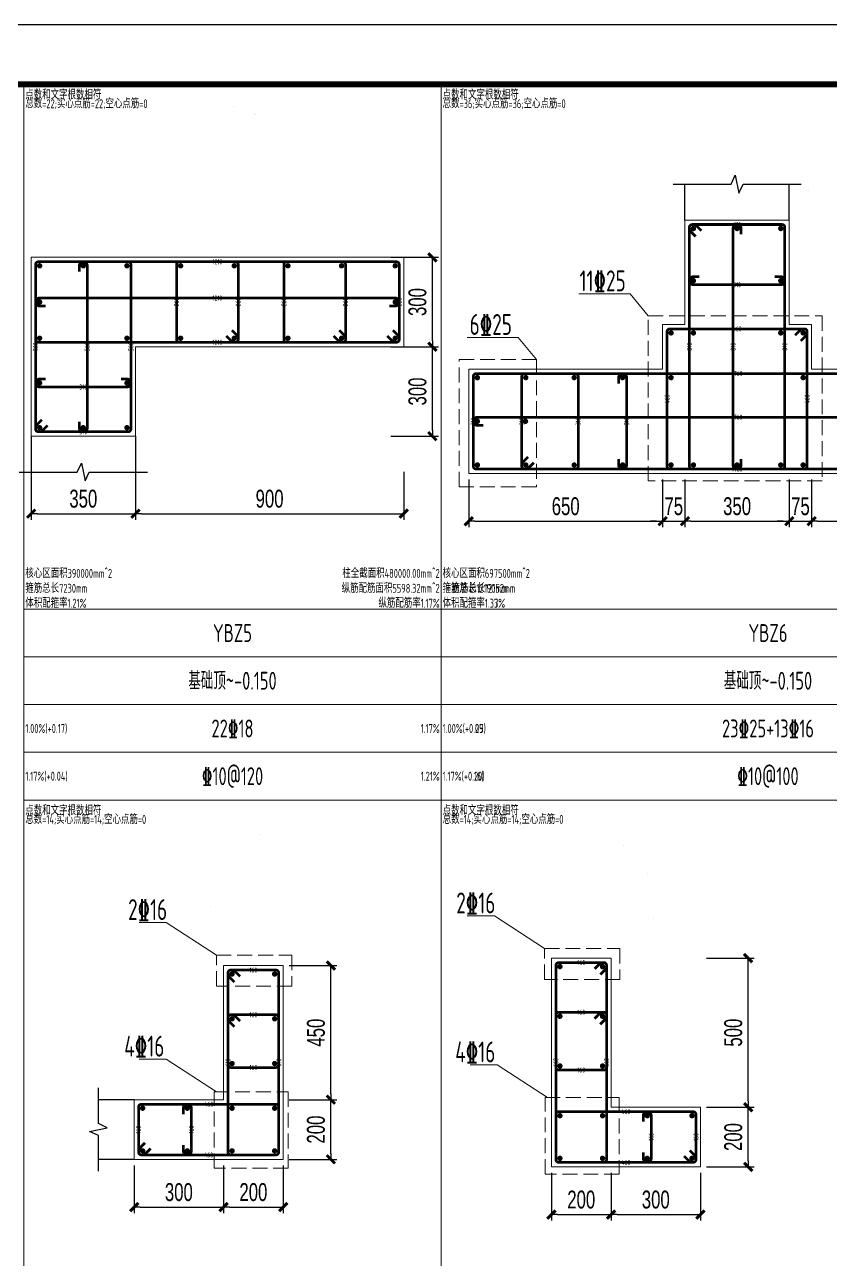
# Model space of a CAD drawing. Extents: x -129922 to 1190196, y -520662 to 139923.
# Drawn here: x 423961 to 437475, y -50997 to -30297 of the extents above; entities that cross this region are included whole.
import ezdxf
from ezdxf.enums import TextEntityAlignment as Align

# ---------------------------------------------------------------- set-up
doc = ezdxf.new("R2010")
doc.units = 0
doc.header["$LTSCALE"] = 1000
doc.header["$MEASUREMENT"] = 0
doc.linetypes.add('DASH', pattern=[0.35, 0.25, -0.1])
for name, color, linetype, lineweight in [('S-墙柱-编号', 4, 'Continuous', 20), ('S-大样-REIN', 1, 'Continuous', 20), ('S-大样-实线', 2, 'Continuous', 20), ('S-板-楼板负筋', 1, 'Continuous', 20), ('S-通用-TAB', 7, 'Continuous', 20)]:
    doc.layers.add(name, color=color, linetype=linetype, lineweight=lineweight)
for name, color, linetype in [('S-大样-实线-pdx', 7, 'Continuous'), ('Y-云图图框', 7, 'Continuous'), ('z-计算配筋', 7, 'Continuous'), ('z-详图标注', 3, 'Continuous')]:
    doc.layers.add(name, color=color, linetype=linetype)
doc.layers.add('箍筋长度', color=3, linetype='Continuous', plot=False)
doc.layers.add('配箍校核', color=34, linetype='Continuous', plot=False)
doc.styles.add('_YT_Name', font='', dxfattribs={"width": 0.8})
doc.styles.add('_YT_Sign_Text', font='ros.shx', dxfattribs={"width": 0.8, "bigfont": 'hztxt.shx'})
doc.styles.add('BW_Dim', font='Bweng.shx', dxfattribs={"width": 0.7, "bigfont": 'hztxt.shx'})
doc.styles.add('BW_Rein', font='tssdeng.shx', dxfattribs={"width": 0.7, "bigfont": 'hztxt.shx'})
doc.styles.get("Standard").update_dxf_attribs({"font": 'gbenor.shx', "bigfont": 'gbcbig.shx'})
doc.styles.add('TSSD_Rein', font='tssdeng.shx', dxfattribs={"width": 0.7, "bigfont": 'hztxt.shx'})
doc.styles.get('_YT_Name').set_extended_font_data('SimHei')
doc.dimstyles.new('Cyz_20_100', dxfattribs={"dimtxt": 300, "dimasz": 100, "dimexe": 100, "dimexo": 100, "dimgap": 100, "dimtad": 1, "dimdec": 0, "dimlfac": 0.2, "dimzin": 0, "dimdsep": 46, "dimtxsty": 'BW_Dim', "dimblk": '_bwk', "dimcen": 0, "dimclrt": 7, "dimadec": 0, "dimazin": 0, "dimtfac": 1, "dimtdec": 0, "dimtix": 1, "dimtmove": 2, "dimatfit": 0, "dimfxl": 0, "dimtolj": 1, "dimtzin": 0, "dimarcsym": 0})

# ---------------------------------------------------------------- blocks, each defined once
blk = doc.blocks.new('_bwk')
blk.add_line((-1, 0), (0, 0))
at = {"const_width": 0.5}
blk.add_lwpolyline([(-0.7, -0.7), (0.7, 0.7)], dxfattribs=at)
blk = doc.blocks.new('*D739')
at = {"layer": 'Defpoints', "color": 0, "transparency": 16777216}
for p in [(430000, -35697), (430800, -35697), (430000, -37197)]:
    blk.add_point(p, dxfattribs=at)
at = {"layer": 'z-详图标注', "color": 0, "lineweight": -2, "transparency": 16777216}
for p, q in [((430100, -35697), (430900, -35697)), ((430800, -37097), (430800, -35797)), ((430100, -37197), (430900, -37197))]:
    blk.add_line(p, q, dxfattribs=at)
at = {"layer": 'z-详图标注', "color": 0, "lineweight": -2, "transparency": 16777216, "xscale": 100, "yscale": 100, "zscale": 100}
for p, rotation in [((430800, -35697), 90), ((430800, -37197), 270)]:
    blk.add_blockref('_bwk', p, dxfattribs=dict(at, rotation=rotation))
at = {"layer": 'z-详图标注', "color": 7, "transparency": 16777216, "insert": (430550, -36447), "char_height": 300, "attachment_point": 5, "rotation": 90, "style": 'BW_Dim'}
blk.add_mtext('\\A1;300', dxfattribs=at)
blk = doc.blocks.new('*D740')
at = {"layer": 'Defpoints', "color": 0, "transparency": 16777216}
for p in [(430000, -34197), (430800, -34197), (430000, -35697)]:
    blk.add_point(p, dxfattribs=at)
at = {"layer": 'z-详图标注', "color": 0, "lineweight": -2, "transparency": 16777216}
for p, q in [((430100, -34197), (430900, -34197)), ((430800, -35597), (430800, -34297)), ((430100, -35697), (430900, -35697))]:
    blk.add_line(p, q, dxfattribs=at)
at = {"layer": 'z-详图标注', "color": 0, "lineweight": -2, "transparency": 16777216, "xscale": 100, "yscale": 100, "zscale": 100}
for p, rotation in [((430800, -34197), 90), ((430800, -35697), 270)]:
    blk.add_blockref('_bwk', p, dxfattribs=dict(at, rotation=rotation))
at = {"layer": 'z-详图标注', "color": 7, "transparency": 16777216, "insert": (430550, -34947), "char_height": 300, "attachment_point": 5, "rotation": 90, "style": 'BW_Dim'}
blk.add_mtext('\\A1;300', dxfattribs=at)
blk = doc.blocks.new('*D741')
at = {"layer": 'Defpoints', "color": 0, "transparency": 16777216}
for p in [(424069, -37696), (425819, -37696), (425819, -38496)]:
    blk.add_point(p, dxfattribs=at)
at = {"layer": 'z-详图标注', "color": 0, "lineweight": -2, "transparency": 16777216}
for p, q in [((424069, -37796), (424069, -38596)), ((425819, -37796), (425819, -38596)), ((424169, -38496), (425719, -38496))]:
    blk.add_line(p, q, dxfattribs=at)
at = {"layer": 'z-详图标注', "color": 0, "lineweight": -2, "transparency": 16777216, "xscale": 100, "yscale": 100, "zscale": 100, "rotation": 180}
blk.add_blockref('_bwk', (424069, -38496), dxfattribs=at)
at = {"layer": 'z-详图标注', "color": 0, "lineweight": -2, "transparency": 16777216, "xscale": 100, "yscale": 100, "zscale": 100}
blk.add_blockref('_bwk', (425819, -38496), dxfattribs=at)
at = {"layer": 'z-详图标注', "color": 7, "transparency": 16777216, "insert": (424944, -38246), "char_height": 300, "attachment_point": 5, "style": 'BW_Dim'}
blk.add_mtext('\\A1;350', dxfattribs=at)
blk = doc.blocks.new('*D742')
at = {"layer": 'Defpoints', "color": 0, "transparency": 16777216}
for p in [(425819, -37696), (430319, -37696), (430319, -38496)]:
    blk.add_point(p, dxfattribs=at)
at = {"layer": 'z-详图标注', "color": 0, "lineweight": -2, "transparency": 16777216}
for p, q in [((425819, -37796), (425819, -38596)), ((430319, -37796), (430319, -38596)), ((425919, -38496), (430219, -38496))]:
    blk.add_line(p, q, dxfattribs=at)
at = {"layer": 'z-详图标注', "color": 0, "lineweight": -2, "transparency": 16777216, "xscale": 100, "yscale": 100, "zscale": 100, "rotation": 180}
blk.add_blockref('_bwk', (425819, -38496), dxfattribs=at)
at = {"layer": 'z-详图标注', "color": 0, "lineweight": -2, "transparency": 16777216, "xscale": 100, "yscale": 100, "zscale": 100}
blk.add_blockref('_bwk', (430319, -38496), dxfattribs=at)
at = {"layer": 'z-详图标注', "color": 7, "transparency": 16777216, "insert": (428069, -38246), "char_height": 300, "attachment_point": 5, "style": 'BW_Dim'}
blk.add_mtext('\\A1;900', dxfattribs=at)
blk = doc.blocks.new('*D746')
at = {"layer": 'Defpoints', "color": 0, "transparency": 16777216}
for p in [(431411, -37822), (434661, -37822), (434661, -38622)]:
    blk.add_point(p, dxfattribs=at)
at = {"layer": 'z-详图标注', "color": 0, "lineweight": -2, "transparency": 16777216}
for p, q in [((431411, -37922), (431411, -38722)), ((434661, -37922), (434661, -38722)), ((431511, -38622), (434561, -38622))]:
    blk.add_line(p, q, dxfattribs=at)
at = {"layer": 'z-详图标注', "color": 0, "lineweight": -2, "transparency": 16777216, "xscale": 100, "yscale": 100, "zscale": 100, "rotation": 180}
blk.add_blockref('_bwk', (431411, -38622), dxfattribs=at)
at = {"layer": 'z-详图标注', "color": 0, "lineweight": -2, "transparency": 16777216, "xscale": 100, "yscale": 100, "zscale": 100}
blk.add_blockref('_bwk', (434661, -38622), dxfattribs=at)
at = {"layer": 'z-详图标注', "color": 7, "transparency": 16777216, "insert": (433036, -38372), "char_height": 300, "attachment_point": 5, "style": 'BW_Dim'}
blk.add_mtext('\\A1;650', dxfattribs=at)
blk = doc.blocks.new('*D747')
at = {"layer": 'Defpoints', "color": 0, "transparency": 16777216}
for p in [(434661, -37822), (435036, -37822), (435036, -38622)]:
    blk.add_point(p, dxfattribs=at)
at = {"layer": 'z-详图标注', "color": 0, "lineweight": -2, "transparency": 16777216}
for p, q in [((434661, -37922), (434661, -38722)), ((435036, -37922), (435036, -38722)), ((434561, -38622), (434461, -38622)), ((434661, -38622), (435036, -38622)), ((435136, -38622), (435236, -38622))]:
    blk.add_line(p, q, dxfattribs=at)
at = {"layer": 'z-详图标注', "color": 0, "lineweight": -2, "transparency": 16777216, "xscale": 100, "yscale": 100, "zscale": 100}
blk.add_blockref('_bwk', (434661, -38622), dxfattribs=at)
at = {"layer": 'z-详图标注', "color": 0, "lineweight": -2, "transparency": 16777216, "xscale": 100, "yscale": 100, "zscale": 100, "rotation": 180}
blk.add_blockref('_bwk', (435036, -38622), dxfattribs=at)
at = {"layer": 'z-详图标注', "color": 7, "transparency": 16777216, "insert": (434849, -38372), "char_height": 300, "attachment_point": 5, "style": 'BW_Dim'}
blk.add_mtext('\\A1;75', dxfattribs=at)
blk = doc.blocks.new('*D748')
at = {"layer": 'Defpoints', "color": 0, "transparency": 16777216}
for p in [(435036.1829, -37821.94598), (436786.1829, -37821.94598), (436786.1829, -38621.94598)]:
    blk.add_point(p, dxfattribs=at)
at = {"layer": 'z-详图标注', "color": 0, "lineweight": -2, "transparency": 16777216}
for p, q in [((435036.1829, -37921.94598), (435036.1829, -38721.94598)), ((436786.1829, -37921.94598), (436786.1829, -38721.94598)), ((435136.1829, -38621.94598), (436686.1829, -38621.94598))]:
    blk.add_line(p, q, dxfattribs=at)
at = {"layer": 'z-详图标注', "color": 0, "lineweight": -2, "transparency": 16777216, "xscale": 100, "yscale": 100, "zscale": 100, "rotation": 180}
blk.add_blockref('_bwk', (435036.1829, -38621.94598), dxfattribs=at)
at = {"layer": 'z-详图标注', "color": 0, "lineweight": -2, "transparency": 16777216, "xscale": 100, "yscale": 100, "zscale": 100}
blk.add_blockref('_bwk', (436786.1829, -38621.94598), dxfattribs=at)
at = {"layer": 'z-详图标注', "color": 7, "transparency": 16777216, "insert": (435911.1829, -38371.94598), "char_height": 300, "attachment_point": 5, "style": 'BW_Dim'}
blk.add_mtext('\\A1;350', dxfattribs=at)
blk = doc.blocks.new('*D749')
at = {"layer": 'Defpoints', "color": 0, "transparency": 16777216}
for p in [(436786, -37822), (437161, -37822), (437161, -38622)]:
    blk.add_point(p, dxfattribs=at)
at = {"layer": 'z-详图标注', "color": 0, "lineweight": -2, "transparency": 16777216}
for p, q in [((436786, -37922), (436786, -38722)), ((437161, -37922), (437161, -38722)), ((436686, -38622), (436586, -38622)), ((436786, -38622), (437161, -38622)), ((437261, -38622), (437361, -38622))]:
    blk.add_line(p, q, dxfattribs=at)
at = {"layer": 'z-详图标注', "color": 0, "lineweight": -2, "transparency": 16777216, "xscale": 100, "yscale": 100, "zscale": 100}
blk.add_blockref('_bwk', (436786, -38622), dxfattribs=at)
at = {"layer": 'z-详图标注', "color": 0, "lineweight": -2, "transparency": 16777216, "xscale": 100, "yscale": 100, "zscale": 100, "rotation": 180}
blk.add_blockref('_bwk', (437161, -38622), dxfattribs=at)
at = {"layer": 'z-详图标注', "color": 7, "transparency": 16777216, "insert": (436974, -38372), "char_height": 300, "attachment_point": 5, "style": 'BW_Dim'}
blk.add_mtext('\\A1;75', dxfattribs=at)
blk = doc.blocks.new('*D750')
at = {"layer": 'Defpoints', "color": 0, "transparency": 16777216}
for p in [(437161, -37822), (440411, -37822), (440411, -38622)]:
    blk.add_point(p, dxfattribs=at)
at = {"layer": 'z-详图标注', "color": 0, "lineweight": -2, "transparency": 16777216}
for p, q in [((437161, -37922), (437161, -38722)), ((440411, -37922), (440411, -38722)), ((437261, -38622), (440311, -38622))]:
    blk.add_line(p, q, dxfattribs=at)
at = {"layer": 'z-详图标注', "color": 0, "lineweight": -2, "transparency": 16777216, "xscale": 100, "yscale": 100, "zscale": 100, "rotation": 180}
blk.add_blockref('_bwk', (437161, -38622), dxfattribs=at)
at = {"layer": 'z-详图标注', "color": 0, "lineweight": -2, "transparency": 16777216, "xscale": 100, "yscale": 100, "zscale": 100}
blk.add_blockref('_bwk', (440411, -38622), dxfattribs=at)
at = {"layer": 'z-详图标注', "color": 7, "transparency": 16777216, "insert": (438786, -38372), "char_height": 300, "attachment_point": 5, "style": 'BW_Dim'}
blk.add_mtext('\\A1;650', dxfattribs=at)
blk = doc.blocks.new('*D782')
at = {"layer": 'Defpoints', "color": 0, "transparency": 16777216}
for p in [(428297, -48322), (429097, -48322), (428297, -49322)]:
    blk.add_point(p, dxfattribs=at)
at = {"layer": 'z-详图标注', "color": 0, "lineweight": -2, "transparency": 16777216}
for p, q in [((428397, -48322), (429197, -48322)), ((429097, -49222), (429097, -48422)), ((428397, -49322), (429197, -49322))]:
    blk.add_line(p, q, dxfattribs=at)
at = {"layer": 'z-详图标注', "color": 0, "lineweight": -2, "transparency": 16777216, "xscale": 100, "yscale": 100, "zscale": 100}
for p, rotation in [((429097, -48322), 90), ((429097, -49322), 270)]:
    blk.add_blockref('_bwk', p, dxfattribs=dict(at, rotation=rotation))
at = {"layer": 'z-详图标注', "color": 7, "transparency": 16777216, "insert": (428847, -48822), "char_height": 300, "attachment_point": 5, "rotation": 90, "style": 'BW_Dim'}
blk.add_mtext('\\A1;200', dxfattribs=at)
blk = doc.blocks.new('*D783')
at = {"layer": 'Defpoints', "color": 0, "transparency": 16777216}
for p in [(428297, -46072), (429097, -46072), (428297, -48322)]:
    blk.add_point(p, dxfattribs=at)
at = {"layer": 'z-详图标注', "color": 0, "lineweight": -2, "transparency": 16777216}
for p, q in [((428397, -46072), (429197, -46072)), ((429097, -48222), (429097, -46172)), ((428397, -48322), (429197, -48322))]:
    blk.add_line(p, q, dxfattribs=at)
at = {"layer": 'z-详图标注', "color": 0, "lineweight": -2, "transparency": 16777216, "xscale": 100, "yscale": 100, "zscale": 100}
for p, rotation in [((429097, -46072), 90), ((429097, -48322), 270)]:
    blk.add_blockref('_bwk', p, dxfattribs=dict(at, rotation=rotation))
at = {"layer": 'z-详图标注', "color": 7, "transparency": 16777216, "insert": (428847, -47197), "char_height": 300, "attachment_point": 5, "rotation": 90, "style": 'BW_Dim'}
blk.add_mtext('\\A1;450', dxfattribs=at)
blk = doc.blocks.new('*D784')
at = {"layer": 'Defpoints', "color": 0, "transparency": 16777216}
for p in [(425797, -49322), (427297, -49322), (427297, -50122)]:
    blk.add_point(p, dxfattribs=at)
at = {"layer": 'z-详图标注', "color": 0, "lineweight": -2, "transparency": 16777216}
for p, q in [((425797, -49422), (425797, -50222)), ((427297, -49422), (427297, -50222)), ((425897, -50122), (427197, -50122))]:
    blk.add_line(p, q, dxfattribs=at)
at = {"layer": 'z-详图标注', "color": 0, "lineweight": -2, "transparency": 16777216, "xscale": 100, "yscale": 100, "zscale": 100, "rotation": 180}
blk.add_blockref('_bwk', (425797, -50122), dxfattribs=at)
at = {"layer": 'z-详图标注', "color": 0, "lineweight": -2, "transparency": 16777216, "xscale": 100, "yscale": 100, "zscale": 100}
blk.add_blockref('_bwk', (427297, -50122), dxfattribs=at)
at = {"layer": 'z-详图标注', "color": 7, "transparency": 16777216, "insert": (426547, -49872), "char_height": 300, "attachment_point": 5, "style": 'BW_Dim'}
blk.add_mtext('\\A1;300', dxfattribs=at)
blk = doc.blocks.new('*D785')
at = {"layer": 'Defpoints', "color": 0, "transparency": 16777216}
for p in [(427297, -49322), (428297, -49322), (428297, -50122)]:
    blk.add_point(p, dxfattribs=at)
at = {"layer": 'z-详图标注', "color": 0, "lineweight": -2, "transparency": 16777216}
for p, q in [((427297, -49422), (427297, -50222)), ((428297, -49422), (428297, -50222)), ((427397, -50122), (428197, -50122))]:
    blk.add_line(p, q, dxfattribs=at)
at = {"layer": 'z-详图标注', "color": 0, "lineweight": -2, "transparency": 16777216, "xscale": 100, "yscale": 100, "zscale": 100, "rotation": 180}
blk.add_blockref('_bwk', (427297, -50122), dxfattribs=at)
at = {"layer": 'z-详图标注', "color": 0, "lineweight": -2, "transparency": 16777216, "xscale": 100, "yscale": 100, "zscale": 100}
blk.add_blockref('_bwk', (428297, -50122), dxfattribs=at)
at = {"layer": 'z-详图标注', "color": 7, "transparency": 16777216, "insert": (427797, -49872), "char_height": 300, "attachment_point": 5, "style": 'BW_Dim'}
blk.add_mtext('\\A1;200', dxfattribs=at)
blk = doc.blocks.new('*D786')
at = {"layer": 'Defpoints', "color": 0, "transparency": 16777216}
for p in [(435297, -48447), (436097, -48447), (435297, -49447)]:
    blk.add_point(p, dxfattribs=at)
at = {"layer": 'z-详图标注', "color": 0, "lineweight": -2, "transparency": 16777216}
for p, q in [((435397, -48447), (436197, -48447)), ((436097, -49347), (436097, -48547)), ((435397, -49447), (436197, -49447))]:
    blk.add_line(p, q, dxfattribs=at)
at = {"layer": 'z-详图标注', "color": 0, "lineweight": -2, "transparency": 16777216, "xscale": 100, "yscale": 100, "zscale": 100}
for p, rotation in [((436097, -48447), 90), ((436097, -49447), 270)]:
    blk.add_blockref('_bwk', p, dxfattribs=dict(at, rotation=rotation))
at = {"layer": 'z-详图标注', "color": 7, "transparency": 16777216, "insert": (435847, -48947), "char_height": 300, "attachment_point": 5, "rotation": 90, "style": 'BW_Dim'}
blk.add_mtext('\\A1;200', dxfattribs=at)
blk = doc.blocks.new('*D787')
at = {"layer": 'Defpoints', "color": 0, "transparency": 16777216}
for p in [(435297, -45947), (436097, -45947), (435297, -48447)]:
    blk.add_point(p, dxfattribs=at)
at = {"layer": 'z-详图标注', "color": 0, "lineweight": -2, "transparency": 16777216}
for p, q in [((435397, -45947), (436197, -45947)), ((436097, -48347), (436097, -46047)), ((435397, -48447), (436197, -48447))]:
    blk.add_line(p, q, dxfattribs=at)
at = {"layer": 'z-详图标注', "color": 0, "lineweight": -2, "transparency": 16777216, "xscale": 100, "yscale": 100, "zscale": 100}
for p, rotation in [((436097, -45947), 90), ((436097, -48447), 270)]:
    blk.add_blockref('_bwk', p, dxfattribs=dict(at, rotation=rotation))
at = {"layer": 'z-详图标注', "color": 7, "transparency": 16777216, "insert": (435847, -47197), "char_height": 300, "attachment_point": 5, "rotation": 90, "style": 'BW_Dim'}
blk.add_mtext('\\A1;500', dxfattribs=at)
blk = doc.blocks.new('*D788')
at = {"layer": 'Defpoints', "color": 0, "transparency": 16777216}
for p in [(432797, -49447), (433797, -49447), (433797, -50247)]:
    blk.add_point(p, dxfattribs=at)
at = {"layer": 'z-详图标注', "color": 0, "lineweight": -2, "transparency": 16777216}
for p, q in [((432797, -49547), (432797, -50347)), ((433797, -49547), (433797, -50347)), ((432897, -50247), (433697, -50247))]:
    blk.add_line(p, q, dxfattribs=at)
at = {"layer": 'z-详图标注', "color": 0, "lineweight": -2, "transparency": 16777216, "xscale": 100, "yscale": 100, "zscale": 100, "rotation": 180}
blk.add_blockref('_bwk', (432797, -50247), dxfattribs=at)
at = {"layer": 'z-详图标注', "color": 0, "lineweight": -2, "transparency": 16777216, "xscale": 100, "yscale": 100, "zscale": 100}
blk.add_blockref('_bwk', (433797, -50247), dxfattribs=at)
at = {"layer": 'z-详图标注', "color": 7, "transparency": 16777216, "insert": (433297, -49997), "char_height": 300, "attachment_point": 5, "style": 'BW_Dim'}
blk.add_mtext('\\A1;200', dxfattribs=at)
blk = doc.blocks.new('*D789')
at = {"layer": 'Defpoints', "color": 0, "transparency": 16777216}
for p in [(433797, -49447), (435297, -49447), (435297, -50247)]:
    blk.add_point(p, dxfattribs=at)
at = {"layer": 'z-详图标注', "color": 0, "lineweight": -2, "transparency": 16777216}
for p, q in [((433797, -49547), (433797, -50347)), ((435297, -49547), (435297, -50347)), ((433897, -50247), (435197, -50247))]:
    blk.add_line(p, q, dxfattribs=at)
at = {"layer": 'z-详图标注', "color": 0, "lineweight": -2, "transparency": 16777216, "xscale": 100, "yscale": 100, "zscale": 100, "rotation": 180}
blk.add_blockref('_bwk', (433797, -50247), dxfattribs=at)
at = {"layer": 'z-详图标注', "color": 0, "lineweight": -2, "transparency": 16777216, "xscale": 100, "yscale": 100, "zscale": 100}
blk.add_blockref('_bwk', (435297, -50247), dxfattribs=at)
at = {"layer": 'z-详图标注', "color": 7, "transparency": 16777216, "insert": (434547, -49997), "char_height": 300, "attachment_point": 5, "style": 'BW_Dim'}
blk.add_mtext('\\A1;300', dxfattribs=at)
blk = doc.blocks.new('ECMCTK_A1_横_单行图名--0')
at = {"color": 4}
blk.add_lwpolyline([(0, 0), (841, 0), (841, 594), (0, 594)], close=True, dxfattribs=at)
at = {"const_width": 1}
blk.add_lwpolyline([(25, 10), (831, 10), (831, 584), (25, 584)], close=True, dxfattribs=at)
at = {"color": 80, "flags": 3}
for tag, height, p in [('YTHQINS', 3, (34.31, 585.5)), ('ECMCKEY', 3, (292.07, 288.23)), ('YTTQINS', 5.62, (848.03, 12.81)), ('YTFRAME', 3, (652.76, 5.84)), ('YTBARCODE_T1', 3, (749.78, 5.95))]:
    blk.add_attdef(tag, text='', height=height, dxfattribs=at).set_placement(p, align=Align.MIDDLE_CENTER)
for tag, height, style, width, p in [('证书编号', 4, '_YT_Sign_Text', 0.8, (708.87, 43.81)), ('审查批准号', 4, '_YT_Sign_Text', 0.8, (761.06, 43.81)), ('工程号', 4, '_YT_Sign_Text', 0.5, (804.08, 44.12)), ('设计单位', 6, '_YT_Name', 0.8, (623.75, 38.6)), ('建设单位', 4, '_YT_Sign_Text', 0.8, (734.96, 36.11)), ('阶段', 4, '_YT_Sign_Text', 0.8, (804.08, 35.81)), ('项目号', 4, '_YT_Sign_Text', 0.5, (822.08, 33.72)), ('项目名称', 4, '_YT_Sign_Text', 0.8, (734.96, 28.11)), ('专业', 4, '_YT_Sign_Text', 0.8, (804.08, 27.31)), ('图纸编号', 4, '_YT_Sign_Text', 0.5, (803.93, 19.36)), ('图纸名称', 4.5, '_YT_Name', 0.8, (735.39, 15.06)), ('版本号', 4, '_YT_Sign_Text', 0.8, (822.08, 13)), ('出图比例', 4.2, '_YT_Sign_Text', 0.8, (681.82, 11.78)), ('日期', 4, '_YT_Sign_Text', 0.5, (803.88, 12.13))]:
    blk.add_attdef(tag, text='', height=height, dxfattribs=dict(style=style, width=width)).set_placement(p, align=Align.CENTER)
at = {"style": '_YT_Sign_Text', "width": 0.8, "flags": 3}
for tag, p, height in [('{审定人}', (605.87, 26.45), 6.24), ('{校对人}', (658.35, 26.53), 6.24), ('[审定人]', (590.95, 27.81), 4.1), ('[校对人]', (642.23, 27.82), 4.1), ('{审核人}', (606.98, 18.44), 6.24), ('{设计人}', (658.48, 18.54), 6.24), ('[审核人]', (591.01, 19.76), 4.1), ('[设计人]', (642.47, 20.21), 4.1), ('{项目负责人}', (608.28, 10.72), 6.24), ('{专业负责人}', (658.58, 10.36), 6.24), ('[项目负责人]', (590.78, 12.01), 4.1), ('[专业负责人]', (642.74, 11.77), 4.1)]:
    blk.add_attdef(tag, p, '', height=height, dxfattribs=at)
at = {"color": 80, "flags": 3}
for tag, p in [('YTQRCODE', (551.04, 11.91)), ('YTBZSIT', (25, 10)), ('EXT_TK_LEFT', (25, 10))]:
    blk.add_attdef(tag, p, '', height=3, dxfattribs=at)

msp = doc.modelspace()

# ---------------------------------------------------------------- linework, layer by layer
at = {"layer": 'S-墙柱-编号'}
for points in [[(434421.3, -35179.6), (434117.5, -34809.7), (433259, -34809.7)], [(432545.3, -35910.2), (432241.5, -35540.4), (431383, -35540.4)], [(432681.3, -45787.7), (431839.3, -45240.2), (431385.8, -45240.2)], [(427176.3, -45898.7), (426334.3, -45351.2), (425880.8, -45351.2)], [(427176.3, -48188.7), (426334.3, -47641.2), (425880.8, -47641.2)], [(432728.3, -48285.2), (431886.3, -47737.7), (431432.8, -47737.7)]]:
    msp.add_lwpolyline(points, dxfattribs=at)
at = {"layer": 'S-墙柱-编号', "linetype": 'DASH'}
for points in [[(434421.3, -35179.6), (437337.1, -35179.6), (437337.1, -37946.8), (434421.3, -37946.8)], [(431248.8, -35910.2), (432545.3, -35910.2), (432545.3, -38044.2), (431248.8, -38044.2)], [(427176.3, -45898.7), (428441.3, -45898.7), (428441.3, -46416.7), (427176.3, -46416.7)], [(432681.3, -45787.7), (433946.3, -45787.7), (433946.3, -46305.7), (432681.3, -46305.7)], [(427138.8, -48188.7), (428381.3, -48188.7), (428381.3, -49471.2), (427138.8, -49471.2)], [(432690.8, -48285.2), (433933.3, -48285.2), (433933.3, -49567.7), (432690.8, -49567.7)]]:
    msp.add_lwpolyline(points, close=True, dxfattribs=at)
at = {"layer": 'S-大样-REIN', "const_width": 45}
for points in [[(435156.2, -33714.4, 1), (435201.2, -33714.4, 1)], [(435888.7, -33714.4, 1), (435933.7, -33714.4, 1)], [(436621.2, -33714.4, 1), (436666.2, -33714.4, 1)], [(424188.7, -34339.4, 1), (424233.7, -34339.4, 1)], [(424921.2, -34339.4, 1), (424966.2, -34339.4, 1)], [(425653.7, -34339.4, 1), (425698.7, -34339.4, 1)], [(426553.7, -34339.4, 1), (426598.7, -34339.4, 1)], [(427453.7, -34339.4, 1), (427498.7, -34339.4, 1)], [(428353.7, -34339.4, 1), (428398.7, -34339.4, 1)], [(429253.7, -34339.4, 1), (429298.7, -34339.4, 1)], [(430153.7, -34339.4, 1), (430198.7, -34339.4, 1)], [(435156.2, -34589.4, 1), (435201.2, -34589.4, 1)], [(436621.2, -34589.4, 1), (436666.2, -34589.4, 1)], [(424188.7, -34946.9, 1), (424233.7, -34946.9, 1)], [(430153.7, -34946.9, 1), (430198.7, -34946.9, 1)], [(424188.7, -35554.4, 1), (424233.7, -35554.4, 1)], [(425653.7, -35554.4, 1), (425698.7, -35554.4, 1)], [(426553.7, -35554.4, 1), (426598.7, -35554.4, 1)], [(427453.7, -35554.4, 1), (427498.7, -35554.4, 1)], [(428353.7, -35554.4, 1), (428398.7, -35554.4, 1)], [(429253.7, -35554.4, 1), (429298.7, -35554.4, 1)], [(430153.7, -35554.4, 1), (430198.7, -35554.4, 1)], [(434781.2, -35464.4, 1), (434826.2, -35464.4, 1)], [(435156.2, -35464.4, 1), (435201.2, -35464.4, 1)], [(436621.2, -35464.4, 1), (436666.2, -35464.4, 1)], [(436996.2, -35464.4, 1), (437041.2, -35464.4, 1)], [(431531.2, -36214.4, 1), (431576.2, -36214.4, 1)], [(432343.7, -36214.4, 1), (432388.7, -36214.4, 1)], [(433156.2, -36214.4, 1), (433201.2, -36214.4, 1)], [(433968.7, -36214.4, 1), (434013.7, -36214.4, 1)], [(434781.2, -36214.4, 1), (434826.2, -36214.4, 1)], [(436996.2, -36214.4, 1), (437041.2, -36214.4, 1)], [(424188.7, -36304.4, 1), (424233.7, -36304.4, 1)], [(425653.7, -36304.4, 1), (425698.7, -36304.4, 1)], [(424188.7, -37054.4, 1), (424233.7, -37054.4, 1)], [(424921.2, -37054.4, 1), (424966.2, -37054.4, 1)], [(425653.7, -37054.4, 1), (425698.7, -37054.4, 1)], [(431531.2, -36946.9, 1), (431576.2, -36946.9, 1)], [(432339.2, -36946.9, 1), (432384.2, -36946.9, 1)], [(431531.2, -37679.4, 1), (431576.2, -37679.4, 1)], [(432343.7, -37679.4, 1), (432388.7, -37679.4, 1)], [(433156.2, -37679.4, 1), (433201.2, -37679.4, 1)], [(433968.7, -37679.4, 1), (434013.7, -37679.4, 1)], [(434781.2, -37679.4, 1), (434826.2, -37679.4, 1)], [(435156.2, -37679.4, 1), (435201.2, -37679.4, 1)], [(435888.7, -37679.4, 1), (435933.7, -37679.4, 1)], [(436621.2, -37679.4, 1), (436666.2, -37679.4, 1)], [(436996.2, -37679.4, 1), (437041.2, -37679.4, 1)], [(432916.7, -46089.4, 1), (432961.7, -46089.4, 1)], [(433631.7, -46089.4, 1), (433676.7, -46089.4, 1)], [(427416.7, -46214.4, 1), (427461.7, -46214.4, 1)], [(428131.7, -46214.4, 1), (428176.7, -46214.4, 1)], [(427416.7, -46964.4, 1), (427461.7, -46964.4, 1)], [(428131.7, -46964.4, 1), (428176.7, -46964.4, 1)], [(432916.7, -46922.8, 1), (432961.7, -46922.8, 1)], [(433631.7, -46922.8, 1), (433676.7, -46922.8, 1)], [(427416.7, -47714.4, 1), (427461.7, -47714.4, 1)], [(428131.7, -47714.4, 1), (428176.7, -47714.4, 1)], [(432916.7, -47756.1, 1), (432961.7, -47756.1, 1)], [(433631.7, -47756.1, 1), (433676.7, -47756.1, 1)], [(425916.7, -48464.4, 1), (425961.7, -48464.4, 1)], [(426666.7, -48464.4, 1), (426711.7, -48464.4, 1)], [(427416.7, -48464.4, 1), (427461.7, -48464.4, 1)], [(428131.7, -48464.4, 1), (428176.7, -48464.4, 1)], [(432916.7, -48589.4, 1), (432961.7, -48589.4, 1)], [(433631.7, -48589.4, 1), (433676.7, -48589.4, 1)], [(434381.7, -48589.4, 1), (434426.7, -48589.4, 1)], [(435131.7, -48589.4, 1), (435176.7, -48589.4, 1)], [(425916.7, -49179.4, 1), (425961.7, -49179.4, 1)], [(426666.7, -49179.4, 1), (426711.7, -49179.4, 1)], [(427416.7, -49179.4, 1), (427461.7, -49179.4, 1)], [(428131.7, -49179.4, 1), (428176.7, -49179.4, 1)], [(432916.7, -49304.4, 1), (432961.7, -49304.4, 1)], [(433631.7, -49304.4, 1), (433676.7, -49304.4, 1)], [(434381.7, -49304.4, 1), (434426.7, -49304.4, 1)], [(435131.7, -49304.4, 1), (435176.7, -49304.4, 1)]]:
    msp.add_lwpolyline(points, format="xyb", close=True, dxfattribs=at)
at = {"layer": 'S-大样-实线'}
for points in [[(431411.2, -36071.9), (434661.2, -36071.9), (434661.2, -35321.9), (435036.2, -35321.9), (435036.2, -33571.9), (436786.2, -33571.9), (436786.2, -35321.9), (437161.2, -35321.9), (437161.2, -36071.9), (440411.2, -36071.9), (440411.2, -37821.9), (431411.2, -37821.9)], [(425818.7, -35696.9), (430318.7, -35696.9), (430318.7, -34196.9), (424068.7, -34196.9), (424068.7, -37196.9), (425818.7, -37196.9)], [(433796.7, -48446.9), (433796.7, -45946.9), (432796.7, -45946.9), (432796.7, -49446.9), (435296.7, -49446.9), (435296.7, -48446.9)], [(427296.7, -46071.9), (428296.7, -46071.9), (428296.7, -49321.9), (425796.7, -49321.9), (425796.7, -48321.9), (427296.7, -48321.9)]]:
    msp.add_lwpolyline(points, close=True, dxfattribs=at)
at = {"layer": 'S-大样-实线-pdx'}
for points in [[(434836.2, -32971.9), (435811.2, -32971.9), (435881.2, -32821.9), (435941.2, -33121.9), (436011.2, -32971.9), (436986.2, -32971.9)], [(435036.2, -33571.9), (435036.2, -32971.9)], [(436786.2, -33571.9), (436786.2, -32971.9)], [(424068.7, -37196.9), (424068.7, -37796.9)], [(425818.7, -37196.9), (425818.7, -37796.9)], [(423868.7, -37796.9), (424843.7, -37796.9), (424913.7, -37646.9), (424973.7, -37946.9), (425043.7, -37796.9), (426018.7, -37796.9)], [(425196.7, -49521.9), (425196.7, -48921.9), (425046.7, -48851.9), (425346.7, -48791.9), (425196.7, -48721.9), (425196.7, -48121.9)], [(425796.7, -48321.9), (425196.7, -48321.9)], [(425796.7, -49321.9), (425196.7, -49321.9)]]:
    msp.add_lwpolyline(points, dxfattribs=at)
at = {"layer": 'S-板-楼板负筋'}
for points, const_width in [([(427450.4, -31743.2), (427450.4, -31693.2, -1), (427517.9, -31693.2), (427517.9, -33050.7, -1), (427450.4, -33050.7), (427450.4, -33000.7)], 0.1), ([(428683.5, -32281.5), (428729.4, -32327.4, 0.1989124), (428746.4, -32334.4), (428760.2, -32334.4, 0.4142136), (428784.2, -32310.4), (428784.2, -31683.4, 0.4142136), (428760.2, -31659.4), (428290.7, -31659.4, 0.4142136), (428266.7, -31683.4), (428266.7, -32310.4, 0.4142136), (428290.7, -32334.4), (428760.2, -32334.4, 0.4142136), (428784.2, -32310.4), (428784.2, -32296.7, 0.1989124), (428777.2, -32279.7), (428731.2, -32233.7)], 0.1), ([(429583.5, -32281.5), (429629.4, -32327.4, 0.1989124), (429646.4, -32334.4), (429660.2, -32334.4, 0.4142136), (429684.2, -32310.4), (429684.2, -31683.4, 0.4142136), (429660.2, -31659.4), (429190.7, -31659.4, 0.4142136), (429166.7, -31683.4), (429166.7, -32310.4, 0.4142136), (429190.7, -32334.4), (429660.2, -32334.4, 0.4142136), (429684.2, -32310.4), (429684.2, -32296.7, 0.1989124), (429677.2, -32279.7), (429631.2, -32233.7)], 0.1), ([(427128.7, -33162.7), (427082.7, -33208.7, -0.1989124), (427065.7, -33215.7), (427051.9, -33215.7, -0.4142136), (427027.9, -33191.7), (427027.9, -31814.7, -0.4142136), (427051.9, -31790.7), (427803.9, -31790.7, -0.4142136), (427827.9, -31814.7), (427827.9, -33191.7, -0.4142136), (427803.9, -33215.7), (427051.9, -33215.7, -0.4142136), (427027.9, -33191.7), (427027.9, -33177.9, -0.1989124), (427035, -33160.9), (427080.9, -33115)], 0.1), ([(430081.2, -32308.7), (430127.2, -32354.7, -0.1989124), (430134.2, -32371.7), (430134.2, -32385.4, -0.4142136), (430110.2, -32409.4), (427108.2, -32409.4, -0.4142136), (427084.2, -32385.4), (427084.2, -31758.4, -0.4142136), (427108.2, -31734.4), (430110.2, -31734.4, -0.4142136), (430134.2, -31758.4), (430134.2, -32385.4, -0.4142136), (430110.2, -32409.4), (430096.4, -32409.4, -0.1989124), (430079.4, -32402.4), (430033.5, -32356.5)], 0.1), ([(427092.9, -32105.7), (427042.9, -32105.7, -1), (427042.9, -32038.2), (430025.4, -32038.2, -1), (430025.4, -32105.7), (429975.4, -32105.7)], 0.1), ([(441610.7, -32706.1), (441656.7, -32660.2, 0.1989124), (441663.7, -32643.2), (441663.7, -32629.4, 0.4142136), (441639.7, -32605.4), (437262.7, -32605.4, 0.4142136), (437238.7, -32629.4), (437238.7, -33381.4, 0.4142136), (437262.7, -33405.4), (441639.7, -33405.4, 0.4142136), (441663.7, -33381.4), (441663.7, -32629.4, 0.4142136), (441639.7, -32605.4), (441625.9, -32605.4, 0.1989124), (441608.9, -32612.5), (441563, -32658.4)], 0.1), ([(427875.4, -32716.9), (427925.4, -32716.9, -1), (427925.4, -32784.4), (427192.9, -32784.4, -1), (427192.9, -32716.9), (427242.9, -32716.9)], 0.1), ([(437191.2, -33095.4), (437141.2, -33095.4, -1), (437141.2, -33027.9), (441498.7, -33027.9, -1), (441498.7, -33095.4), (441448.7, -33095.4)], 0.1), ([(435312.6, -33752.9), (435220.7, -33661, 0.1989124), (435186.8, -33646.9), (435159.2, -33646.9, 0.4142136), (435111.2, -33694.9), (435111.2, -37698.9, 0.4142136), (435159.2, -37746.9), (436663.2, -37746.9, 0.4142136), (436711.2, -37698.9), (436711.2, -33694.9, 0.4142136), (436663.2, -33646.9), (435159.2, -33646.9, 0.4142136), (435111.2, -33694.9), (435111.2, -33722.5, 0.1989124), (435125.2, -33756.5), (435217.2, -33848.4)], 45), ([(435978.7, -37579.4), (435978.7, -37679.4, -1), (435843.7, -37679.4), (435843.7, -33714.4, -1), (435978.7, -33714.4), (435978.7, -33814.4)], 45), ([(424345.1, -37016), (424253.2, -37107.9, -0.1989124), (424219.3, -37121.9), (424191.7, -37121.9, -0.4142136), (424143.7, -37073.9), (424143.7, -34319.9, -0.4142136), (424191.7, -34271.9), (425695.7, -34271.9, -0.4142136), (425743.7, -34319.9), (425743.7, -37073.9, -0.4142136), (425695.7, -37121.9), (424191.7, -37121.9, -0.4142136), (424143.7, -37073.9), (424143.7, -37046.4, -0.1989124), (424157.7, -37012.4), (424249.7, -36920.5)], 45), ([(430137.7, -35420.5), (430229.6, -35512.4, -0.1989124), (430243.7, -35546.4), (430243.7, -35573.9, -0.4142136), (430195.7, -35621.9), (424191.7, -35621.9, -0.4142136), (424143.7, -35573.9), (424143.7, -34319.9, -0.4142136), (424191.7, -34271.9), (430195.7, -34271.9, -0.4142136), (430243.7, -34319.9), (430243.7, -35573.9, -0.4142136), (430195.7, -35621.9), (430168.1, -35621.9, -0.1989124), (430134.2, -35607.9), (430042.2, -35516)], 45), ([(424876.2, -34439.4), (424876.2, -34339.4, -1), (425011.2, -34339.4), (425011.2, -37054.4, -1), (424876.2, -37054.4), (424876.2, -36954.4)], 45), ([(427342.2, -35516), (427434.2, -35607.9, 0.1989124), (427468.1, -35621.9), (427495.7, -35621.9, 0.4142136), (427543.7, -35573.9), (427543.7, -34319.9, 0.4142136), (427495.7, -34271.9), (426556.7, -34271.9, 0.4142136), (426508.7, -34319.9), (426508.7, -35573.9, 0.4142136), (426556.7, -35621.9), (427495.7, -35621.9, 0.4142136), (427543.7, -35573.9), (427543.7, -35546.4, 0.1989124), (427529.6, -35512.4), (427437.7, -35420.5)], 45), ([(429142.2, -35516), (429234.2, -35607.9, 0.1989124), (429268.1, -35621.9), (429295.7, -35621.9, 0.4142136), (429343.7, -35573.9), (429343.7, -34319.9, 0.4142136), (429295.7, -34271.9), (428356.7, -34271.9, 0.4142136), (428308.7, -34319.9), (428308.7, -35573.9, 0.4142136), (428356.7, -35621.9), (429295.7, -35621.9, 0.4142136), (429343.7, -35573.9), (429343.7, -35546.4, 0.1989124), (429329.6, -35512.4), (429237.7, -35420.5)], 45), ([(436543.7, -34521.9), (436643.7, -34521.9, -1), (436643.7, -34656.9), (435178.7, -34656.9, -1), (435178.7, -34521.9), (435278.7, -34521.9)], 45), ([(424311.2, -35014.4), (424211.2, -35014.4, -1), (424211.2, -34879.4), (430176.2, -34879.4, -1), (430176.2, -35014.4), (430076.2, -35014.4)], 45), ([(436980.2, -35598.4), (437072.1, -35506.5, 0.1989124), (437086.2, -35472.5), (437086.2, -35444.9, 0.4142136), (437038.2, -35396.9), (434784.2, -35396.9, 0.4142136), (434736.2, -35444.9), (434736.2, -37698.9, 0.4142136), (434784.2, -37746.9), (437038.2, -37746.9, 0.4142136), (437086.2, -37698.9), (437086.2, -35444.9, 0.4142136), (437038.2, -35396.9), (437010.6, -35396.9, 0.1989124), (436976.7, -35411), (436884.7, -35502.9)], 45), ([(425576.2, -36236.9), (425676.2, -36236.9, -1), (425676.2, -36371.9), (424211.2, -36371.9, -1), (424211.2, -36236.9), (424311.2, -36236.9)], 45), ([(440230.2, -36348.4), (440322.1, -36256.5, 0.1989124), (440336.2, -36222.5), (440336.2, -36194.9, 0.4142136), (440288.2, -36146.9), (431534.2, -36146.9, 0.4142136), (431486.2, -36194.9), (431486.2, -37698.9, 0.4142136), (431534.2, -37746.9), (440288.2, -37746.9, 0.4142136), (440336.2, -37698.9), (440336.2, -36194.9, 0.4142136), (440288.2, -36146.9), (440260.6, -36146.9, 0.1989124), (440226.7, -36161), (440134.7, -36252.9)], 45), ([(432500.1, -37641), (432408.2, -37732.9, -0.1989124), (432374.3, -37746.9), (432346.7, -37746.9, -0.4142136), (432298.7, -37698.9), (432298.7, -36194.9, -0.4142136), (432346.7, -36146.9), (433198.2, -36146.9, -0.4142136), (433246.2, -36194.9), (433246.2, -37698.9, -0.4142136), (433198.2, -37746.9), (432346.7, -37746.9, -0.4142136), (432298.7, -37698.9), (432298.7, -37671.4, -0.1989124), (432312.7, -37637.4), (432404.7, -37545.5)], 45), ([(433923.7, -36314.4), (433923.7, -36214.4, -1), (434058.7, -36214.4), (434058.7, -37679.4, -1), (433923.7, -37679.4), (433923.7, -37579.4)], 45), ([(431653.7, -37014.4), (431553.7, -37014.4, -1), (431553.7, -36879.4), (440268.7, -36879.4, -1), (440268.7, -37014.4), (440168.7, -37014.4)], 45), ([(427934.9, -43537.4), (427888.9, -43491.5, 0.1989124), (427872, -43484.4), (427858.2, -43484.4, 0.4142136), (427834.2, -43508.4), (427834.2, -45010.4, 0.4142136), (427858.2, -45034.4), (428235.2, -45034.4, 0.4142136), (428259.2, -45010.4), (428259.2, -43508.4, 0.4142136), (428235.2, -43484.4), (427858.2, -43484.4, 0.4142136), (427834.2, -43508.4), (427834.2, -43522.2, 0.1989124), (427841.2, -43539.2), (427887.2, -43585.2)], 0.1), ([(434408.5, -43680.9), (434454.4, -43635, -0.1989124), (434471.4, -43627.9), (434485.2, -43627.9, -0.4142136), (434509.2, -43651.9), (434509.2, -45278.9, -0.4142136), (434485.2, -45302.9), (434108.2, -45302.9, -0.4142136), (434084.2, -45278.9), (434084.2, -43651.9, -0.4142136), (434108.2, -43627.9), (434485.2, -43627.9, -0.4142136), (434509.2, -43651.9), (434509.2, -43665.7, -0.1989124), (434502.2, -43682.7), (434456.2, -43728.7)], 0.1), ([(427962.2, -43960.2), (427916.2, -43914.2, -0.1989124), (427909.2, -43897.2), (427909.2, -43883.4, -0.4142136), (427933.2, -43859.4), (428310.2, -43859.4, -0.4142136), (428334.2, -43883.4), (428334.2, -44277.9, -0.4142136), (428310.2, -44301.9), (427933.2, -44301.9, -0.4142136), (427909.2, -44277.9), (427909.2, -43883.4, -0.4142136), (427933.2, -43859.4), (427947, -43859.4, -0.1989124), (427963.9, -43866.5), (428009.9, -43912.4)], 0.1), ([(434381.2, -44145.3), (434427.2, -44099.4, 0.1989124), (434434.2, -44082.4), (434434.2, -44068.6, 0.4142136), (434410.2, -44044.6), (434033.2, -44044.6, 0.4142136), (434009.2, -44068.6), (434009.2, -44504.8, 0.4142136), (434033.2, -44528.8), (434410.2, -44528.8, 0.4142136), (434434.2, -44504.8), (434434.2, -44068.6, 0.4142136), (434410.2, -44044.6), (434396.4, -44044.6, 0.1989124), (434379.4, -44051.6), (434333.5, -44097.6)], 0.1), ([(427080.9, -44990), (427035, -45035.9, 0.1989124), (427027.9, -45052.9), (427027.9, -45066.7, 0.4142136), (427051.9, -45090.7), (428178.9, -45090.7, 0.4142136), (428202.9, -45066.7), (428202.9, -44689.7, 0.4142136), (428178.9, -44665.7), (427051.9, -44665.7, 0.4142136), (427027.9, -44689.7), (427027.9, -45066.7, 0.4142136), (427051.9, -45090.7), (427065.7, -45090.7, 0.1989124), (427082.7, -45083.7), (427128.7, -45037.7)], 0.1), ([(427459.2, -44618.2), (427459.2, -44568.2, -1), (427526.7, -44568.2), (427526.7, -44925.7, -1), (427459.2, -44925.7), (427459.2, -44875.7)], 0.1), ([(434816.7, -44886.7), (434816.7, -44836.7, -1), (434884.2, -44836.7), (434884.2, -45194.2, -1), (434816.7, -45194.2), (434816.7, -45144.2)], 0.1), ([(435262.4, -45258.5), (435308.4, -45304.4, -0.1989124), (435315.4, -45321.4), (435315.4, -45335.2, -0.4142136), (435291.4, -45359.2), (434164.4, -45359.2, -0.4142136), (434140.4, -45335.2), (434140.4, -44958.2, -0.4142136), (434164.4, -44934.2), (435291.4, -44934.2, -0.4142136), (435315.4, -44958.2), (435315.4, -45335.2, -0.4142136), (435291.4, -45359.2), (435277.6, -45359.2, -0.1989124), (435260.7, -45352.2), (435214.7, -45306.2)], 0.1), ([(427573.1, -46252.9), (427481.2, -46161, 0.1989124), (427447.3, -46146.9), (427419.7, -46146.9, 0.4142136), (427371.7, -46194.9), (427371.7, -49198.9, 0.4142136), (427419.7, -49246.9), (428173.7, -49246.9, 0.4142136), (428221.7, -49198.9), (428221.7, -46194.9, 0.4142136), (428173.7, -46146.9), (427419.7, -46146.9, 0.4142136), (427371.7, -46194.9), (427371.7, -46222.5, 0.1989124), (427385.7, -46256.5), (427477.7, -46348.4)], 45), ([(433520.2, -46127.9), (433612.2, -46036, -0.1989124), (433646.1, -46021.9), (433673.7, -46021.9, -0.4142136), (433721.7, -46069.9), (433721.7, -49323.9, -0.4142136), (433673.7, -49371.9), (432919.7, -49371.9, -0.4142136), (432871.7, -49323.9), (432871.7, -46069.9, -0.4142136), (432919.7, -46021.9), (433673.7, -46021.9, -0.4142136), (433721.7, -46069.9), (433721.7, -46097.5, -0.1989124), (433707.6, -46131.5), (433615.7, -46223.4)], 45), ([(427477.7, -47098.4), (427385.7, -47006.5, -0.1989124), (427371.7, -46972.5), (427371.7, -46944.9, -0.4142136), (427419.7, -46896.9), (428173.7, -46896.9, -0.4142136), (428221.7, -46944.9), (428221.7, -47733.9, -0.4142136), (428173.7, -47781.9), (427419.7, -47781.9, -0.4142136), (427371.7, -47733.9), (427371.7, -46944.9, -0.4142136), (427419.7, -46896.9), (427447.3, -46896.9, -0.1989124), (427481.2, -46911), (427573.1, -47002.9)], 45), ([(433615.7, -47056.7), (433707.6, -46964.8, 0.1989124), (433721.7, -46930.9), (433721.7, -46903.3, 0.4142136), (433673.7, -46855.3), (432919.7, -46855.3, 0.4142136), (432871.7, -46903.3), (432871.7, -47775.6, 0.4142136), (432919.7, -47823.6), (433673.7, -47823.6, 0.4142136), (433721.7, -47775.6), (433721.7, -46903.3, 0.4142136), (433673.7, -46855.3), (433646.1, -46855.3, 0.1989124), (433612.2, -46869.3), (433520.2, -46961.3)], 45), ([(425977.7, -49045.5), (425885.7, -49137.4, 0.1989124), (425871.7, -49171.4), (425871.7, -49198.9, 0.4142136), (425919.7, -49246.9), (428173.7, -49246.9, 0.4142136), (428221.7, -49198.9), (428221.7, -48444.9, 0.4142136), (428173.7, -48396.9), (425919.7, -48396.9, 0.4142136), (425871.7, -48444.9), (425871.7, -49198.9, 0.4142136), (425919.7, -49246.9), (425947.3, -49246.9, 0.1989124), (425981.2, -49232.9), (426073.1, -49141)], 45), ([(426621.7, -48564.4), (426621.7, -48464.4, -1), (426756.7, -48464.4), (426756.7, -49179.4, -1), (426621.7, -49179.4), (426621.7, -49079.4)], 45), ([(435115.7, -49170.5), (435207.6, -49262.4, -0.1989124), (435221.7, -49296.4), (435221.7, -49323.9, -0.4142136), (435173.7, -49371.9), (432919.7, -49371.9, -0.4142136), (432871.7, -49323.9), (432871.7, -48569.9, -0.4142136), (432919.7, -48521.9), (435173.7, -48521.9, -0.4142136), (435221.7, -48569.9), (435221.7, -49323.9, -0.4142136), (435173.7, -49371.9), (435146.1, -49371.9, -0.1989124), (435112.2, -49357.9), (435020.2, -49266)], 45), ([(434336.7, -48689.4), (434336.7, -48589.4, -1), (434471.7, -48589.4), (434471.7, -49304.4, -1), (434336.7, -49304.4), (434336.7, -49204.4)], 45)]:
    msp.add_lwpolyline(points, format="xyb", dxfattribs=dict(at, const_width=const_width))
at = {"layer": 'S-通用-TAB'}
for points in [[(423946.7, -43296.9), (423946.7, -31296.9), (430946.7, -31296.9), (430946.7, -43296.9), (423946.7, -43296.9), (423946.7, -40096.9), (430946.7, -40096.9), (430946.7, -40896.9), (423946.7, -40896.9), (423946.7, -41696.9), (430946.7, -41696.9), (430946.7, -42496.9), (423946.7, -42496.9), (423946.7, -43296.9)], [(423946.7, -55296.9), (423946.7, -43296.9), (430946.7, -43296.9), (430946.7, -55296.9), (423946.7, -55296.9), (423946.7, -52096.9), (430946.7, -52096.9), (430946.7, -52896.9), (423946.7, -52896.9), (423946.7, -53696.9), (430946.7, -53696.9), (430946.7, -54496.9), (423946.7, -54496.9), (423946.7, -55296.9)], [(430946.7, -55296.9), (430946.7, -43296.9), (437946.7, -43296.9), (437946.7, -55296.9), (430946.7, -55296.9), (430946.7, -52096.9), (437946.7, -52096.9), (437946.7, -52896.9), (430946.7, -52896.9), (430946.7, -53696.9), (437946.7, -53696.9), (437946.7, -54496.9), (430946.7, -54496.9), (430946.7, -55296.9)]]:
    msp.add_lwpolyline(points, dxfattribs=at)
msp.add_lwpolyline([(430946.7, -31296.9), (442096.7, -31296.9), (442096.7, -43296.9), (430946.7, -43296.9), (430946.7, -40096.9), (442096.7, -40096.9), (442096.7, -40896.9), (430946.7, -40896.9), (430946.7, -41696.9), (442096.7, -41696.9), (442096.7, -42496.9), (430946.7, -42496.9)], close=True, dxfattribs=at)

# ---------------------------------------------------------------- block references
at = {"layer": 'Y-云图图框', "xscale": 100, "yscale": 100, "zscale": 100}
msp.add_blockref('ECMCTK_A1_横_单行图名--0', (391696.7, -89696.9), dxfattribs=at)

# ---------------------------------------------------------------- texts
at = {"layer": 'S-墙柱-编号', "style": 'TSSD_Rein', "width": 0.7}
for s, p in [('11\x8425', (433655.5, -34592.2)), ('6\x8425', (431779.5, -35322.8)), ('2\x8416', (431528.3, -45022.6)), ('2\x8416', (426023.3, -45133.6)), ('4\x8416', (425967.3, -47423.6)), ('4\x8416', (431519.3, -47520.1))]:
    msp.add_text(s, height=350, dxfattribs=at).set_placement(p, align=Align.MIDDLE_CENTER)
at = {"layer": 'z-计算配筋', "color": 3, "style": 'BW_Rein', "width": 0.7}
for s, p in [('YBZ5', (427446.7, -40496.9)), ('YBZ6', (436429.2, -40496.9))]:
    msp.add_text(s, height=300, dxfattribs=at).set_placement(p, align=Align.MIDDLE_CENTER)
at = {"layer": 'z-计算配筋', "style": 'BW_Rein', "width": 0.7}
for s, p in [('基础顶~-0.150', (427446.7, -41296.9)), ('基础顶~-0.150', (436429.2, -41296.9)), ('22\x8418', (427446.7, -42096.9)), ('23\x8425+13\x8416', (436429.2, -42096.9)), ('\x8410@120', (427446.7, -42896.9)), ('\x8410@100', (436429.2, -42896.9))]:
    msp.add_text(s, height=300, dxfattribs=at).set_placement(p, align=Align.MIDDLE_CENTER)
at = {"layer": '箍筋长度', "style": 'BW_Rein', "width": 0.7}
for s, p in [('310', (435911.2, -33646.9)), ('1210', (427193.7, -34271.9)), ('310', (435911.2, -34656.9)), ('1210', (427193.7, -34879.4)), ('460', (435911.2, -35396.9)), ('1210', (427193.7, -35621.9)), ('1760', (435911.2, -36146.9)), ('310', (424943.7, -36371.9)), ('1760', (435911.2, -36879.4)), ('310', (424943.7, -37121.9)), ('1760', (435911.2, -37746.9)), ('160', (427796.7, -46146.9)), ('160', (433296.7, -46021.9)), ('160', (427796.7, -46896.9)), ('160', (433296.7, -46855.3)), ('160', (427796.7, -47781.9)), ('160', (433296.7, -47823.6)), ('460', (427046.7, -48396.9)), ('460', (434046.7, -48521.9)), ('460', (427046.7, -49246.9)), ('460', (434046.7, -49371.9))]:
    msp.add_text(s, height=85, dxfattribs=at).set_placement(p, align=Align.MIDDLE_CENTER)
for s, p in [('260', (426508.7, -34946.9)), ('260', (427543.7, -34946.9)), ('260', (428308.7, -34946.9)), ('260', (429343.7, -34946.9)), ('260', (430243.7, -34946.9)), ('560', (424143.7, -35696.9)), ('560', (425011.2, -35696.9)), ('560', (425743.7, -35696.9)), ('810', (435111.2, -35696.9)), ('810', (435843.7, -35696.9)), ('810', (436711.2, -35696.9)), ('460', (434736.2, -36571.9)), ('460', (437086.2, -36571.9)), ('310', (431486.2, -36946.9)), ('310', (432298.7, -36946.9)), ('310', (433246.2, -36946.9)), ('310', (434058.7, -36946.9)), ('610', (427371.7, -47696.9)), ('610', (428221.7, -47696.9)), ('660', (432871.7, -47696.9)), ('660', (433721.7, -47696.9)), ('160', (425871.7, -48821.9)), ('160', (426756.7, -48821.9)), ('160', (434471.7, -48946.9)), ('160', (435221.7, -48946.9))]:
    msp.add_text(s, height=85, rotation=90, dxfattribs=at).set_placement(p, align=Align.MIDDLE_CENTER)
at = {"layer": '配箍校核', "style": 'BW_Rein', "width": 0.7}
for s, p in [('点数和文字根数相符', (423971.7, -31546.9)), ('点数和文字根数相符', (430971.7, -31546.9)), ('总数=22;实心点筋=22;空心点筋=0', (423971.7, -31696.9)), ('总数=36;实心点筋=36;空心点筋=0', (430971.7, -31696.9)), ('核心区面积390000mm^ 2', (423971.7, -39571.9)), ('核心区面积697500mm^ 2', (430971.7, -39571.9)), ('箍筋总长7230mm', (423971.7, -39821.9)), ('箍筋总长12190mm', (430971.7, -39821.9)), ('箍筋总长12152mm', (431118.7, -39821.9)), ('体积配箍率1.21%', (423971.7, -40071.9)), ('体积配箍率1.33%', (430971.7, -40071.9)), ('体积配箍率1.37%', (430971.7, -40071.9)), ('点数和文字根数相符', (423971.7, -43546.9)), ('点数和文字根数相符', (430971.7, -43546.9)), ('总数=14;实心点筋=14;空心点筋=0', (423971.7, -43696.9)), ('总数=14;实心点筋=14;空心点筋=0', (430971.7, -43696.9))]:
    msp.add_text(s, height=150, dxfattribs=at).set_placement(p)
for s, p in [('柱全截面积480000.00mm^ 2', (430921.7, -39571.9)), ('纵筋配筋面积5598.32mm^ 2', (430921.7, -39821.9)), ('纵筋配筋率1.17%', (430921.7, -40071.9))]:
    msp.add_text(s, height=150, dxfattribs=at).set_placement(p, align=Align.RIGHT)
for s, p in [('1.00%(+0.17)', (423971.7, -42096.9)), ('1.00%(+0.05)', (430971.7, -42096.9)), ('1.00%(+0.29)', (430971.7, -42096.9)), ('1.17%(+0.04)', (423971.7, -42896.9)), ('1.17%(+0.16)', (430971.7, -42896.9)), ('1.17%(+0.20)', (430971.7, -42896.9))]:
    msp.add_text(s, height=150, dxfattribs=at).set_placement(p, align=Align.MIDDLE_LEFT)
for s, p in [('1.17%', (430921.7, -42096.9)), ('1.21%', (430921.7, -42896.9))]:
    msp.add_text(s, height=150, dxfattribs=at).set_placement(p, align=Align.MIDDLE_RIGHT)

# ---------------------------------------------------------------- dimensions: what is measured, and where the dimension line sits
at = {"layer": 'z-详图标注'}
for base, p1, p2, picture, middle in [((430799.7, -34196.9), (429999.7, -35696.9), (429999.7, -34196.9), '*D740', (430549.7, -34946.9)), ((430799.7, -35696.9), (429999.7, -37196.9), (429999.7, -35696.9), '*D739', (430549.7, -36446.9)), ((436096.7, -45946.9), (435296.7, -48446.9), (435296.7, -45946.9), '*D787', (435846.7, -47196.9)), ((429096.7, -46071.9), (428296.7, -48321.9), (428296.7, -46071.9), '*D783', (428846.7, -47196.9)), ((429096.7, -48321.9), (428296.7, -49321.9), (428296.7, -48321.9), '*D782', (428846.7, -48821.9)), ((436096.7, -48446.9), (435296.7, -49446.9), (435296.7, -48446.9), '*D786', (435846.7, -48946.9))]:
    dim = msp.add_linear_dim(base=base, p1=p1, p2=p2, angle=90, dimstyle='Cyz_20_100', dxfattribs=at)
    dim.commit()
    dim.dimension.update_dxf_attribs({"geometry": picture, "text_midpoint": middle})
for base, p1, p2, picture, middle in [((425818.7, -38495.9), (424068.7, -37695.9), (425818.7, -37695.9), '*D741', (424943.7, -38245.9)), ((430318.7, -38495.9), (425818.7, -37695.9), (430318.7, -37695.9), '*D742', (428068.7, -38245.9)), ((434661.2, -38621.9), (431411.2, -37821.9), (434661.2, -37821.9), '*D746', (433036.2, -38371.9)), ((435036.2, -38621.9), (434661.2, -37821.9), (435036.2, -37821.9), '*D747', (434848.7, -38371.9)), ((436786.2, -38621.9), (435036.2, -37821.9), (436786.2, -37821.9), '*D748', (435911.2, -38371.9)), ((437161.2, -38621.9), (436786.2, -37821.9), (437161.2, -37821.9), '*D749', (436973.7, -38371.9)), ((440411.2, -38621.9), (437161.2, -37821.9), (440411.2, -37821.9), '*D750', (438786.2, -38371.9)), ((427296.7, -50121.9), (425796.7, -49321.9), (427296.7, -49321.9), '*D784', (426546.7, -49871.9)), ((428296.7, -50121.9), (427296.7, -49321.9), (428296.7, -49321.9), '*D785', (427796.7, -49871.9)), ((433796.7, -50246.9), (432796.7, -49446.9), (433796.7, -49446.9), '*D788', (433296.7, -49996.9)), ((435296.7, -50246.9), (433796.7, -49446.9), (435296.7, -49446.9), '*D789', (434546.7, -49996.9))]:
    dim = msp.add_linear_dim(base=base, p1=p1, p2=p2, dimstyle='Cyz_20_100', dxfattribs=at)
    dim.commit()
    dim.dimension.update_dxf_attribs({"geometry": picture, "text_midpoint": middle})

doc.saveas('drawing.dxf')
